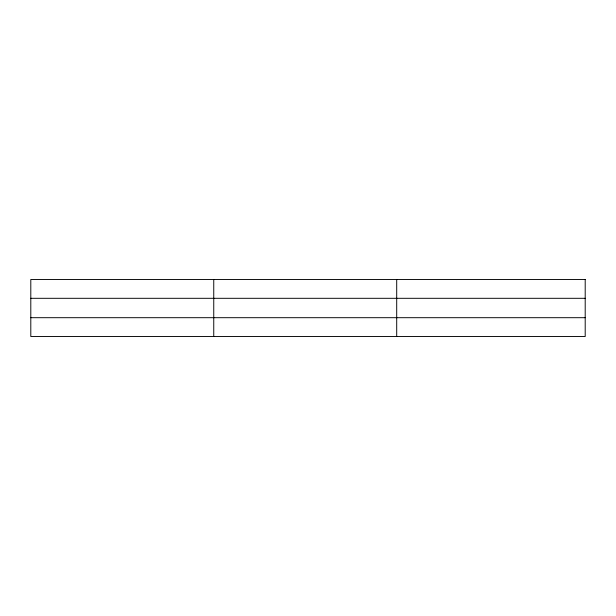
<?xml version="1.0" encoding="UTF-8"?>
<svg xmlns="http://www.w3.org/2000/svg" width="616" height="616" viewBox="0 0 616 616"><rect width="100%" height="100%" fill="white"/><g stroke="black" fill="none" stroke-linecap="round" stroke-linejoin="round"><path stroke-width="0.92" d="M213.752 336.521L213.752 279.479M396.704 336.521L396.704 279.479M30.8 298.306L585.2 298.306M30.8 317.694L585.2 317.694M585.2 279.479L585.2 336.521L30.8 336.521L30.8 279.479L585.2 279.479"/></g></svg>
